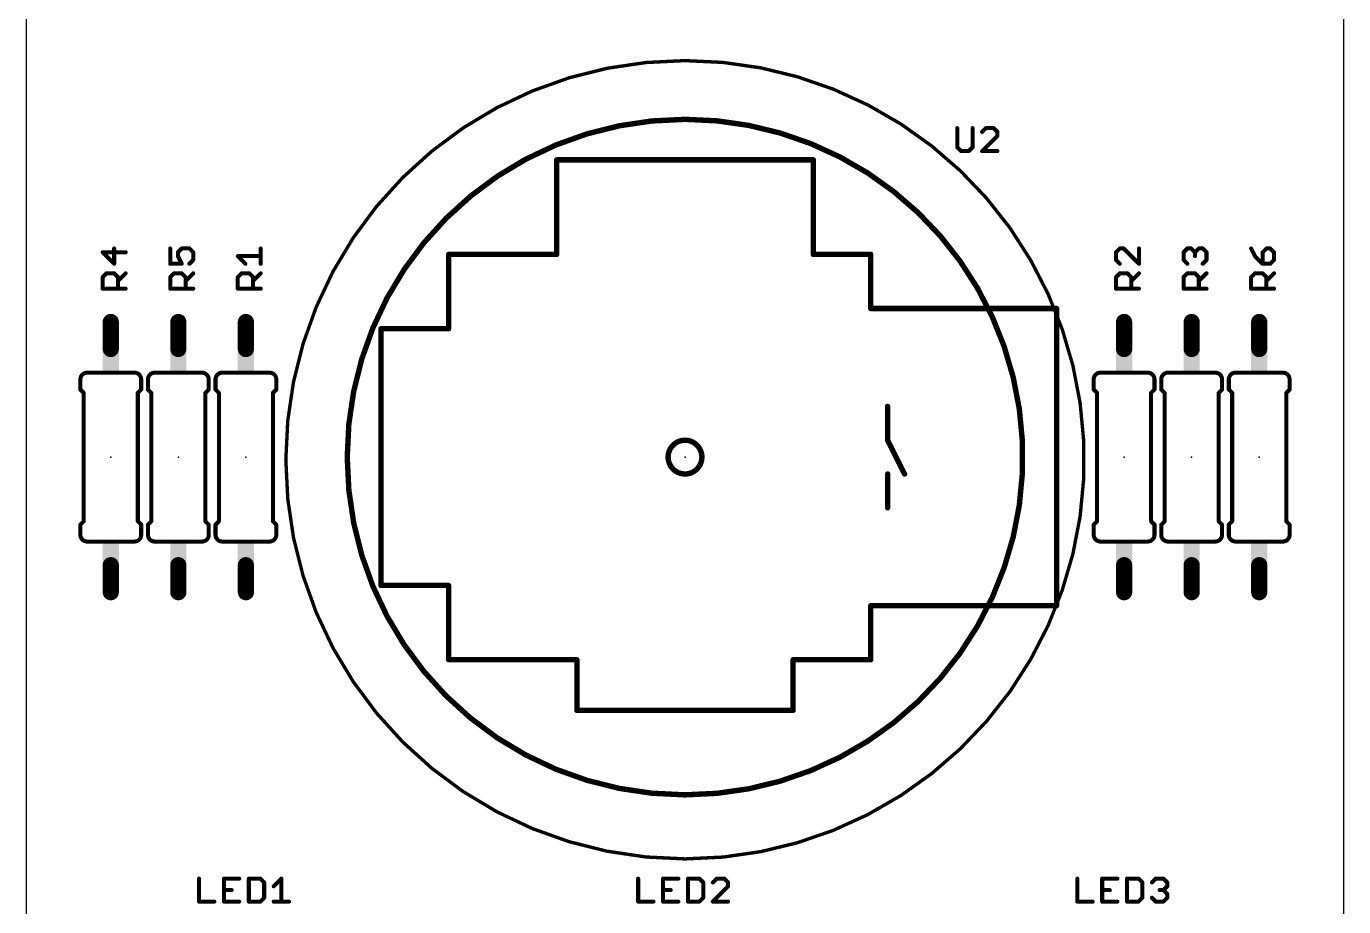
# Model space of a CAD drawing. Extents: x -50 to 50, y -5 to 146.
# Drawn here: x -24.77 to 24.77, y 30.09 to 63.19 of the extents above; entities that cross this region are included whole.
import ezdxf

# ---------------------------------------------------------------- set-up
doc = ezdxf.new("R2010")
doc.units = 0
for name, color, linetype in [('20', 7, 'CONTINUOUS'), ('21', 253, 'CONTINUOUS'), ('23', 7, 'CONTINUOUS'), ('25', 253, 'CONTINUOUS'), ('51', 253, 'CONTINUOUS')]:
    doc.layers.add(name, color=color, linetype=linetype)

# ---------------------------------------------------------------- blocks, each defined once
blk = doc.blocks.new('RECT')
blk.add_solid([(-0.5, -0.5), (0.5, -0.5), (-0.5, 0.5), (0.5, 0.5)])

msp = doc.modelspace()

# ---------------------------------------------------------------- linework, layer by layer
at = {"layer": '20'}
for p, q in [((-24.765, 4.445), (-24.765, 91.44)), ((24.765, 91.44), (24.765, 4.445))]:
    msp.add_line(p, q, dxfattribs=at)
at = {"layer": '21'}
for points, const_width in [([(-4.826, 54.61), (-4.826, 58.166)], 0.2032), ([(4.826, 58.166), (-4.826, 58.166)], 0.2032), ([(4.826, 54.61), (4.826, 58.166)], 0.2032), ([(-8.89, 51.816), (-8.89, 54.61)], 0.2032), ([(-4.826, 54.61), (-8.89, 54.61)], 0.2032), ([(4.826, 54.61), (6.985, 54.61)], 0.2032), ([(6.985, 52.578), (6.985, 54.61)], 0.2032), ([(13.97, 52.578), (6.985, 52.578)], 0.2032), ([(13.97, 41.402), (13.97, 52.578)], 0.2032), ([(-11.43, 42.164), (-11.43, 51.816)], 0.2032), ([(-11.43, 51.816), (-8.89, 51.816)], 0.2032), ([(-22.479, 50.165), (-20.701, 50.165)], 0.1524), ([(-19.939, 50.165), (-18.161, 50.165)], 0.1524), ([(-17.399, 50.165), (-15.621, 50.165)], 0.1524), ([(15.621, 50.165), (17.399, 50.165)], 0.1524), ([(18.161, 50.165), (19.939, 50.165)], 0.1524), ([(20.701, 50.165), (22.479, 50.165)], 0.1524), ([(-22.733, 49.911), (-22.733, 49.53)], 0.1524), ([(-22.606, 49.403), (-22.733, 49.53)], 0.1524), ([(-20.574, 49.403), (-20.447, 49.53)], 0.1524), ([(-20.447, 49.911), (-20.447, 49.53)], 0.1524), ([(-20.193, 49.911), (-20.193, 49.53)], 0.1524), ([(-20.066, 49.403), (-20.193, 49.53)], 0.1524), ([(-18.034, 49.403), (-17.907, 49.53)], 0.1524), ([(-17.907, 49.911), (-17.907, 49.53)], 0.1524), ([(-17.653, 49.911), (-17.653, 49.53)], 0.1524), ([(-17.526, 49.403), (-17.653, 49.53)], 0.1524), ([(-15.494, 49.403), (-15.367, 49.53)], 0.1524), ([(-15.367, 49.911), (-15.367, 49.53)], 0.1524), ([(15.367, 49.911), (15.367, 49.53)], 0.1524), ([(15.494, 49.403), (15.367, 49.53)], 0.1524), ([(17.526, 49.403), (17.653, 49.53)], 0.1524), ([(17.653, 49.911), (17.653, 49.53)], 0.1524), ([(17.907, 49.911), (17.907, 49.53)], 0.1524), ([(18.034, 49.403), (17.907, 49.53)], 0.1524), ([(20.066, 49.403), (20.193, 49.53)], 0.1524), ([(20.193, 49.911), (20.193, 49.53)], 0.1524), ([(20.447, 49.911), (20.447, 49.53)], 0.1524), ([(20.574, 49.403), (20.447, 49.53)], 0.1524), ([(22.606, 49.403), (22.733, 49.53)], 0.1524), ([(22.733, 49.911), (22.733, 49.53)], 0.1524), ([(-22.606, 44.577), (-22.606, 49.403)], 0.1524), ([(-20.574, 44.577), (-20.574, 49.403)], 0.1524), ([(-20.066, 44.577), (-20.066, 49.403)], 0.1524), ([(-18.034, 44.577), (-18.034, 49.403)], 0.1524), ([(-17.526, 44.577), (-17.526, 49.403)], 0.1524), ([(-15.494, 44.577), (-15.494, 49.403)], 0.1524), ([(15.494, 44.577), (15.494, 49.403)], 0.1524), ([(17.526, 44.577), (17.526, 49.403)], 0.1524), ([(18.034, 44.577), (18.034, 49.403)], 0.1524), ([(20.066, 44.577), (20.066, 49.403)], 0.1524), ([(20.574, 44.577), (20.574, 49.403)], 0.1524), ([(22.606, 44.577), (22.606, 49.403)], 0.1524), ([(-22.606, 44.577), (-22.733, 44.45)], 0.1524), ([(-20.574, 44.577), (-20.447, 44.45)], 0.1524), ([(-20.066, 44.577), (-20.193, 44.45)], 0.1524), ([(-18.034, 44.577), (-17.907, 44.45)], 0.1524), ([(-17.526, 44.577), (-17.653, 44.45)], 0.1524), ([(-15.494, 44.577), (-15.367, 44.45)], 0.1524), ([(15.494, 44.577), (15.367, 44.45)], 0.1524), ([(17.526, 44.577), (17.653, 44.45)], 0.1524), ([(18.034, 44.577), (17.907, 44.45)], 0.1524), ([(20.066, 44.577), (20.193, 44.45)], 0.1524), ([(20.574, 44.577), (20.447, 44.45)], 0.1524), ([(22.606, 44.577), (22.733, 44.45)], 0.1524), ([(-22.733, 44.069), (-22.733, 44.45)], 0.1524), ([(-20.447, 44.069), (-20.447, 44.45)], 0.1524), ([(-20.193, 44.069), (-20.193, 44.45)], 0.1524), ([(-17.907, 44.069), (-17.907, 44.45)], 0.1524), ([(-17.653, 44.069), (-17.653, 44.45)], 0.1524), ([(-15.367, 44.069), (-15.367, 44.45)], 0.1524), ([(15.367, 44.069), (15.367, 44.45)], 0.1524), ([(17.653, 44.069), (17.653, 44.45)], 0.1524), ([(17.907, 44.069), (17.907, 44.45)], 0.1524), ([(20.193, 44.069), (20.193, 44.45)], 0.1524), ([(20.447, 44.069), (20.447, 44.45)], 0.1524), ([(22.733, 44.069), (22.733, 44.45)], 0.1524), ([(-22.479, 43.815), (-20.701, 43.815)], 0.1524), ([(-19.939, 43.815), (-18.161, 43.815)], 0.1524), ([(-17.399, 43.815), (-15.621, 43.815)], 0.1524), ([(15.621, 43.815), (17.399, 43.815)], 0.1524), ([(18.161, 43.815), (19.939, 43.815)], 0.1524), ([(20.701, 43.815), (22.479, 43.815)], 0.1524), ([(-11.43, 42.164), (-8.89, 42.164)], 0.2032), ([(-8.89, 42.164), (-8.89, 39.37)], 0.2032), ([(6.985, 39.37), (6.985, 41.402)], 0.2032), ([(13.97, 41.402), (6.985, 41.402)], 0.2032), ([(-4.064, 39.37), (-8.89, 39.37)], 0.2032), ([(-4.064, 39.37), (-4.064, 37.465)], 0.2032), ([(4.064, 39.37), (6.985, 39.37)], 0.2032), ([(4.064, 39.37), (4.064, 37.465)], 0.2032), ([(4.064, 37.465), (-4.064, 37.465)], 0.2032)]:
    msp.add_lwpolyline(points, dxfattribs=dict(at, const_width=const_width))
for points, const_width in [([(-4.7752, 58.166, 1), (-4.8768, 58.166)], 0.1016), ([(-4.826, 58.2168, 1), (-4.826, 58.1152)], 0.1016), ([(4.8768, 58.166, 1), (4.7752, 58.166)], 0.1016), ([(4.826, 58.1152, 1), (4.826, 58.2168)], 0.1016), ([(-8.8392, 54.61, 1), (-8.9408, 54.61)], 0.1016), ([(-8.89, 54.6608, 1), (-8.89, 54.5592)], 0.1016), ([(-4.8768, 54.61, 1), (-4.7752, 54.61)], 0.1016), ([(-4.826, 54.5592, 1), (-4.826, 54.6608)], 0.1016), ([(4.826, 54.6608, 1), (4.826, 54.5592)], 0.1016), ([(4.7752, 54.61, 1), (4.8768, 54.61)], 0.1016), ([(7.0358, 54.61, 1), (6.9342, 54.61)], 0.1016), ([(6.985, 54.5592, 1), (6.985, 54.6608)], 0.1016), ([(6.985, 52.6288, 1), (6.985, 52.5272)], 0.1016), ([(6.9342, 52.578, 1), (7.0358, 52.578)], 0.1016), ([(14.0208, 52.578, 1), (13.9192, 52.578)], 0.1016), ([(13.97, 52.5272, 1), (13.97, 52.6288)], 0.1016), ([(-11.3792, 51.816, 1), (-11.4808, 51.816)], 0.1016), ([(-11.43, 51.8668, 1), (-11.43, 51.7652)], 0.1016), ([(-8.9408, 51.816, 1), (-8.8392, 51.816)], 0.1016), ([(-8.89, 51.7652, 1), (-8.89, 51.8668)], 0.1016), ([(-22.479, 50.165, 0.4142), (-22.733, 49.911)], 0.1524), ([(-22.479, 50.2031, 1), (-22.479, 50.1269)], 0.0762), ([(-22.479, 50.1269, 1), (-22.479, 50.2031)], 0.0762), ([(-20.447, 49.911, 0.4142), (-20.701, 50.165)], 0.1524), ([(-20.701, 50.2031, 1), (-20.701, 50.1269)], 0.0762), ([(-20.701, 50.1269, 1), (-20.701, 50.2031)], 0.0762), ([(-19.939, 50.165, 0.4142), (-20.193, 49.911)], 0.1524), ([(-19.939, 50.2031, 1), (-19.939, 50.1269)], 0.0762), ([(-19.939, 50.1269, 1), (-19.939, 50.2031)], 0.0762), ([(-17.907, 49.911, 0.4142), (-18.161, 50.165)], 0.1524), ([(-18.161, 50.2031, 1), (-18.161, 50.1269)], 0.0762), ([(-18.161, 50.1269, 1), (-18.161, 50.2031)], 0.0762), ([(-17.399, 50.165, 0.4142), (-17.653, 49.911)], 0.1524), ([(-17.399, 50.2031, 1), (-17.399, 50.1269)], 0.0762), ([(-17.399, 50.1269, 1), (-17.399, 50.2031)], 0.0762), ([(-15.367, 49.911, 0.4142), (-15.621, 50.165)], 0.1524), ([(-15.621, 50.2031, 1), (-15.621, 50.1269)], 0.0762), ([(-15.621, 50.1269, 1), (-15.621, 50.2031)], 0.0762), ([(15.621, 50.165, 0.4142), (15.367, 49.911)], 0.1524), ([(15.621, 50.2031, 1), (15.621, 50.1269)], 0.0762), ([(15.621, 50.1269, 1), (15.621, 50.2031)], 0.0762), ([(17.653, 49.911, 0.4142), (17.399, 50.165)], 0.1524), ([(17.399, 50.2031, 1), (17.399, 50.1269)], 0.0762), ([(17.399, 50.1269, 1), (17.399, 50.2031)], 0.0762), ([(18.161, 50.165, 0.4142), (17.907, 49.911)], 0.1524), ([(18.161, 50.2031, 1), (18.161, 50.1269)], 0.0762), ([(18.161, 50.1269, 1), (18.161, 50.2031)], 0.0762), ([(20.193, 49.911, 0.4142), (19.939, 50.165)], 0.1524), ([(19.939, 50.2031, 1), (19.939, 50.1269)], 0.0762), ([(19.939, 50.1269, 1), (19.939, 50.2031)], 0.0762), ([(20.701, 50.165, 0.4142), (20.447, 49.911)], 0.1524), ([(20.701, 50.2031, 1), (20.701, 50.1269)], 0.0762), ([(20.701, 50.1269, 1), (20.701, 50.2031)], 0.0762), ([(22.733, 49.911, 0.4142), (22.479, 50.165)], 0.1524), ([(22.479, 50.2031, 1), (22.479, 50.1269)], 0.0762), ([(22.479, 50.1269, 1), (22.479, 50.2031)], 0.0762), ([(-22.6949, 49.911, 1), (-22.7711, 49.911)], 0.0762), ([(-22.7711, 49.911, 1), (-22.6949, 49.911)], 0.0762), ([(-22.7711, 49.53, 1), (-22.6949, 49.53)], 0.0762), ([(-22.7061, 49.5569, 1), (-22.7599, 49.5031)], 0.0762), ([(-20.4089, 49.911, 1), (-20.4851, 49.911)], 0.0762), ([(-20.4851, 49.911, 1), (-20.4089, 49.911)], 0.0762), ([(-20.4851, 49.53, 1), (-20.4089, 49.53)], 0.0762), ([(-20.4201, 49.5031, 1), (-20.4739, 49.5569)], 0.0762), ([(-20.1549, 49.911, 1), (-20.2311, 49.911)], 0.0762), ([(-20.2311, 49.911, 1), (-20.1549, 49.911)], 0.0762), ([(-20.2311, 49.53, 1), (-20.1549, 49.53)], 0.0762), ([(-20.1661, 49.5569, 1), (-20.2199, 49.5031)], 0.0762), ([(-17.8689, 49.911, 1), (-17.9451, 49.911)], 0.0762), ([(-17.9451, 49.911, 1), (-17.8689, 49.911)], 0.0762), ([(-17.9451, 49.53, 1), (-17.8689, 49.53)], 0.0762), ([(-17.8801, 49.5031, 1), (-17.9339, 49.5569)], 0.0762), ([(-17.6149, 49.911, 1), (-17.6911, 49.911)], 0.0762), ([(-17.6911, 49.911, 1), (-17.6149, 49.911)], 0.0762), ([(-17.6911, 49.53, 1), (-17.6149, 49.53)], 0.0762), ([(-17.6261, 49.5569, 1), (-17.6799, 49.5031)], 0.0762), ([(-15.3289, 49.911, 1), (-15.4051, 49.911)], 0.0762), ([(-15.4051, 49.911, 1), (-15.3289, 49.911)], 0.0762), ([(-15.4051, 49.53, 1), (-15.3289, 49.53)], 0.0762), ([(-15.3401, 49.5031, 1), (-15.3939, 49.5569)], 0.0762), ([(15.4051, 49.911, 1), (15.3289, 49.911)], 0.0762), ([(15.3289, 49.911, 1), (15.4051, 49.911)], 0.0762), ([(15.3289, 49.53, 1), (15.4051, 49.53)], 0.0762), ([(15.3939, 49.5569, 1), (15.3401, 49.5031)], 0.0762), ([(17.6911, 49.911, 1), (17.6149, 49.911)], 0.0762), ([(17.6149, 49.911, 1), (17.6911, 49.911)], 0.0762), ([(17.6149, 49.53, 1), (17.6911, 49.53)], 0.0762), ([(17.6799, 49.5031, 1), (17.6261, 49.5569)], 0.0762), ([(17.9451, 49.911, 1), (17.8689, 49.911)], 0.0762), ([(17.8689, 49.911, 1), (17.9451, 49.911)], 0.0762), ([(17.8689, 49.53, 1), (17.9451, 49.53)], 0.0762), ([(17.9339, 49.5569, 1), (17.8801, 49.5031)], 0.0762), ([(20.2311, 49.911, 1), (20.1549, 49.911)], 0.0762), ([(20.1549, 49.911, 1), (20.2311, 49.911)], 0.0762), ([(20.1549, 49.53, 1), (20.2311, 49.53)], 0.0762), ([(20.2199, 49.5031, 1), (20.1661, 49.5569)], 0.0762), ([(20.4851, 49.911, 1), (20.4089, 49.911)], 0.0762), ([(20.4089, 49.911, 1), (20.4851, 49.911)], 0.0762), ([(20.4089, 49.53, 1), (20.4851, 49.53)], 0.0762), ([(20.4739, 49.5569, 1), (20.4201, 49.5031)], 0.0762), ([(22.7711, 49.911, 1), (22.6949, 49.911)], 0.0762), ([(22.6949, 49.911, 1), (22.7711, 49.911)], 0.0762), ([(22.6949, 49.53, 1), (22.7711, 49.53)], 0.0762), ([(22.7599, 49.5031, 1), (22.7061, 49.5569)], 0.0762), ([(-22.5679, 49.403, 1), (-22.6441, 49.403)], 0.0762), ([(-22.6329, 49.3761, 1), (-22.5791, 49.4299)], 0.0762), ([(-20.5359, 49.403, 1), (-20.6121, 49.403)], 0.0762), ([(-20.6009, 49.4299, 1), (-20.5471, 49.3761)], 0.0762), ([(-20.0279, 49.403, 1), (-20.1041, 49.403)], 0.0762), ([(-20.0929, 49.3761, 1), (-20.0391, 49.4299)], 0.0762), ([(-17.9959, 49.403, 1), (-18.0721, 49.403)], 0.0762), ([(-18.0609, 49.4299, 1), (-18.0071, 49.3761)], 0.0762), ([(-17.4879, 49.403, 1), (-17.5641, 49.403)], 0.0762), ([(-17.5529, 49.3761, 1), (-17.4991, 49.4299)], 0.0762), ([(-15.4559, 49.403, 1), (-15.5321, 49.403)], 0.0762), ([(-15.5209, 49.4299, 1), (-15.4671, 49.3761)], 0.0762), ([(15.5321, 49.403, 1), (15.4559, 49.403)], 0.0762), ([(15.4671, 49.3761, 1), (15.5209, 49.4299)], 0.0762), ([(17.5641, 49.403, 1), (17.4879, 49.403)], 0.0762), ([(17.4991, 49.4299, 1), (17.5529, 49.3761)], 0.0762), ([(18.0721, 49.403, 1), (17.9959, 49.403)], 0.0762), ([(18.0071, 49.3761, 1), (18.0609, 49.4299)], 0.0762), ([(20.1041, 49.403, 1), (20.0279, 49.403)], 0.0762), ([(20.0391, 49.4299, 1), (20.0929, 49.3761)], 0.0762), ([(20.6121, 49.403, 1), (20.5359, 49.403)], 0.0762), ([(20.5471, 49.3761, 1), (20.6009, 49.4299)], 0.0762), ([(22.6441, 49.403, 1), (22.5679, 49.403)], 0.0762), ([(22.5791, 49.4299, 1), (22.6329, 49.3761)], 0.0762), ([(0, 46.355, 1), (0, 47.625, 1), (0, 46.355)], 0.2032), ([(-22.6441, 44.577, 1), (-22.5679, 44.577)], 0.0762), ([(-22.5791, 44.5501, 1), (-22.6329, 44.6039)], 0.0762), ([(-20.6121, 44.577, 1), (-20.5359, 44.577)], 0.0762), ([(-20.5471, 44.6039, 1), (-20.6009, 44.5501)], 0.0762), ([(-20.1041, 44.577, 1), (-20.0279, 44.577)], 0.0762), ([(-20.0391, 44.5501, 1), (-20.0929, 44.6039)], 0.0762), ([(-18.0721, 44.577, 1), (-17.9959, 44.577)], 0.0762), ([(-18.0071, 44.6039, 1), (-18.0609, 44.5501)], 0.0762), ([(-17.5641, 44.577, 1), (-17.4879, 44.577)], 0.0762), ([(-17.4991, 44.5501, 1), (-17.5529, 44.6039)], 0.0762), ([(-15.5321, 44.577, 1), (-15.4559, 44.577)], 0.0762), ([(-15.4671, 44.6039, 1), (-15.5209, 44.5501)], 0.0762), ([(15.4559, 44.577, 1), (15.5321, 44.577)], 0.0762), ([(15.5209, 44.5501, 1), (15.4671, 44.6039)], 0.0762), ([(17.4879, 44.577, 1), (17.5641, 44.577)], 0.0762), ([(17.5529, 44.6039, 1), (17.4991, 44.5501)], 0.0762), ([(17.9959, 44.577, 1), (18.0721, 44.577)], 0.0762), ([(18.0609, 44.5501, 1), (18.0071, 44.6039)], 0.0762), ([(20.0279, 44.577, 1), (20.1041, 44.577)], 0.0762), ([(20.0929, 44.6039, 1), (20.0391, 44.5501)], 0.0762), ([(20.5359, 44.577, 1), (20.6121, 44.577)], 0.0762), ([(20.6009, 44.5501, 1), (20.5471, 44.6039)], 0.0762), ([(22.5679, 44.577, 1), (22.6441, 44.577)], 0.0762), ([(22.6329, 44.6039, 1), (22.5791, 44.5501)], 0.0762), ([(-22.6949, 44.45, 1), (-22.7711, 44.45)], 0.0762), ([(-22.733, 44.069, 0.4142), (-22.479, 43.815)], 0.1524), ([(-22.6949, 44.069, 1), (-22.7711, 44.069)], 0.0762), ([(-22.7711, 44.069, 1), (-22.6949, 44.069)], 0.0762), ([(-22.7599, 44.4769, 1), (-22.7061, 44.4231)], 0.0762), ([(-20.701, 43.815, 0.4142), (-20.447, 44.069)], 0.1524), ([(-20.4089, 44.45, 1), (-20.4851, 44.45)], 0.0762), ([(-20.4089, 44.069, 1), (-20.4851, 44.069)], 0.0762), ([(-20.4851, 44.069, 1), (-20.4089, 44.069)], 0.0762), ([(-20.4739, 44.4231, 1), (-20.4201, 44.4769)], 0.0762), ([(-20.1549, 44.45, 1), (-20.2311, 44.45)], 0.0762), ([(-20.193, 44.069, 0.4142), (-19.939, 43.815)], 0.1524), ([(-20.1549, 44.069, 1), (-20.2311, 44.069)], 0.0762), ([(-20.2311, 44.069, 1), (-20.1549, 44.069)], 0.0762), ([(-20.2199, 44.4769, 1), (-20.1661, 44.4231)], 0.0762), ([(-18.161, 43.815, 0.4142), (-17.907, 44.069)], 0.1524), ([(-17.8689, 44.45, 1), (-17.9451, 44.45)], 0.0762), ([(-17.8689, 44.069, 1), (-17.9451, 44.069)], 0.0762), ([(-17.9451, 44.069, 1), (-17.8689, 44.069)], 0.0762), ([(-17.9339, 44.4231, 1), (-17.8801, 44.4769)], 0.0762), ([(-17.6149, 44.45, 1), (-17.6911, 44.45)], 0.0762), ([(-17.653, 44.069, 0.4142), (-17.399, 43.815)], 0.1524), ([(-17.6149, 44.069, 1), (-17.6911, 44.069)], 0.0762), ([(-17.6911, 44.069, 1), (-17.6149, 44.069)], 0.0762), ([(-17.6799, 44.4769, 1), (-17.6261, 44.4231)], 0.0762), ([(-15.621, 43.815, 0.4142), (-15.367, 44.069)], 0.1524), ([(-15.3289, 44.45, 1), (-15.4051, 44.45)], 0.0762), ([(-15.3289, 44.069, 1), (-15.4051, 44.069)], 0.0762), ([(-15.4051, 44.069, 1), (-15.3289, 44.069)], 0.0762), ([(-15.3939, 44.4231, 1), (-15.3401, 44.4769)], 0.0762), ([(15.4051, 44.45, 1), (15.3289, 44.45)], 0.0762), ([(15.367, 44.069, 0.4142), (15.621, 43.815)], 0.1524), ([(15.4051, 44.069, 1), (15.3289, 44.069)], 0.0762), ([(15.3289, 44.069, 1), (15.4051, 44.069)], 0.0762), ([(15.3401, 44.4769, 1), (15.3939, 44.4231)], 0.0762), ([(17.399, 43.815, 0.4142), (17.653, 44.069)], 0.1524), ([(17.6911, 44.45, 1), (17.6149, 44.45)], 0.0762), ([(17.6911, 44.069, 1), (17.6149, 44.069)], 0.0762), ([(17.6149, 44.069, 1), (17.6911, 44.069)], 0.0762), ([(17.6261, 44.4231, 1), (17.6799, 44.4769)], 0.0762), ([(17.9451, 44.45, 1), (17.8689, 44.45)], 0.0762), ([(17.907, 44.069, 0.4142), (18.161, 43.815)], 0.1524), ([(17.9451, 44.069, 1), (17.8689, 44.069)], 0.0762), ([(17.8689, 44.069, 1), (17.9451, 44.069)], 0.0762), ([(17.8801, 44.4769, 1), (17.9339, 44.4231)], 0.0762), ([(19.939, 43.815, 0.4142), (20.193, 44.069)], 0.1524), ([(20.2311, 44.45, 1), (20.1549, 44.45)], 0.0762), ([(20.2311, 44.069, 1), (20.1549, 44.069)], 0.0762), ([(20.1549, 44.069, 1), (20.2311, 44.069)], 0.0762), ([(20.1661, 44.4231, 1), (20.2199, 44.4769)], 0.0762), ([(20.4851, 44.45, 1), (20.4089, 44.45)], 0.0762), ([(20.447, 44.069, 0.4142), (20.701, 43.815)], 0.1524), ([(20.4851, 44.069, 1), (20.4089, 44.069)], 0.0762), ([(20.4089, 44.069, 1), (20.4851, 44.069)], 0.0762), ([(20.4201, 44.4769, 1), (20.4739, 44.4231)], 0.0762), ([(22.479, 43.815, 0.4142), (22.733, 44.069)], 0.1524), ([(22.7711, 44.45, 1), (22.6949, 44.45)], 0.0762), ([(22.7711, 44.069, 1), (22.6949, 44.069)], 0.0762), ([(22.6949, 44.069, 1), (22.7711, 44.069)], 0.0762), ([(22.7061, 44.4231, 1), (22.7599, 44.4769)], 0.0762), ([(-22.479, 43.8531, 1), (-22.479, 43.7769)], 0.0762), ([(-22.479, 43.7769, 1), (-22.479, 43.8531)], 0.0762), ([(-20.701, 43.8531, 1), (-20.701, 43.7769)], 0.0762), ([(-20.701, 43.7769, 1), (-20.701, 43.8531)], 0.0762), ([(-19.939, 43.8531, 1), (-19.939, 43.7769)], 0.0762), ([(-19.939, 43.7769, 1), (-19.939, 43.8531)], 0.0762), ([(-18.161, 43.8531, 1), (-18.161, 43.7769)], 0.0762), ([(-18.161, 43.7769, 1), (-18.161, 43.8531)], 0.0762), ([(-17.399, 43.8531, 1), (-17.399, 43.7769)], 0.0762), ([(-17.399, 43.7769, 1), (-17.399, 43.8531)], 0.0762), ([(-15.621, 43.8531, 1), (-15.621, 43.7769)], 0.0762), ([(-15.621, 43.7769, 1), (-15.621, 43.8531)], 0.0762), ([(15.621, 43.8531, 1), (15.621, 43.7769)], 0.0762), ([(15.621, 43.7769, 1), (15.621, 43.8531)], 0.0762), ([(17.399, 43.8531, 1), (17.399, 43.7769)], 0.0762), ([(17.399, 43.7769, 1), (17.399, 43.8531)], 0.0762), ([(18.161, 43.8531, 1), (18.161, 43.7769)], 0.0762), ([(18.161, 43.7769, 1), (18.161, 43.8531)], 0.0762), ([(19.939, 43.8531, 1), (19.939, 43.7769)], 0.0762), ([(19.939, 43.7769, 1), (19.939, 43.8531)], 0.0762), ([(20.701, 43.8531, 1), (20.701, 43.7769)], 0.0762), ([(20.701, 43.7769, 1), (20.701, 43.8531)], 0.0762), ([(22.479, 43.8531, 1), (22.479, 43.7769)], 0.0762), ([(22.479, 43.7769, 1), (22.479, 43.8531)], 0.0762), ([(-11.43, 42.2148, 1), (-11.43, 42.1132)], 0.1016), ([(-11.4808, 42.164, 1), (-11.3792, 42.164)], 0.1016), ([(-8.8392, 42.164, 1), (-8.9408, 42.164)], 0.1016), ([(-8.89, 42.1132, 1), (-8.89, 42.2148)], 0.1016), ([(7.0358, 41.402, 1), (6.9342, 41.402)], 0.1016), ([(6.985, 41.4528, 1), (6.985, 41.3512)], 0.1016), ([(13.9192, 41.402, 1), (14.0208, 41.402)], 0.1016), ([(13.97, 41.3512, 1), (13.97, 41.4528)], 0.1016), ([(-8.89, 39.4208, 1), (-8.89, 39.3192)], 0.1016), ([(-8.9408, 39.37, 1), (-8.8392, 39.37)], 0.1016), ([(-4.0132, 39.37, 1), (-4.1148, 39.37)], 0.1016), ([(-4.064, 39.3192, 1), (-4.064, 39.4208)], 0.1016), ([(4.064, 39.4208, 1), (4.064, 39.3192)], 0.1016), ([(4.1148, 39.37, 1), (4.0132, 39.37)], 0.1016), ([(6.9342, 39.37, 1), (7.0358, 39.37)], 0.1016), ([(6.985, 39.3192, 1), (6.985, 39.4208)], 0.1016), ([(-4.064, 37.5158, 1), (-4.064, 37.4142)], 0.1016), ([(-4.1148, 37.465, 1), (-4.0132, 37.465)], 0.1016), ([(4.0132, 37.465, 1), (4.1148, 37.465)], 0.1016), ([(4.064, 37.4142, 1), (4.064, 37.5158)], 0.1016)]:
    msp.add_lwpolyline(points, format="xyb", dxfattribs=dict(at, const_width=const_width))
at = {"layer": '23'}
for p in [(-21.59, 46.99), (-19.05, 46.99), (-16.51, 46.99), (0, 46.99), (16.51, 46.99), (19.05, 46.99), (21.59, 46.99)]:
    msp.add_point(p, dxfattribs=at)
at = {"layer": '25', "const_width": 0.1524}
for points in [[(10.2362, 59.3605), (10.2362, 58.6402)], [(10.8124, 58.6402), (10.8124, 59.3605)], [(11.3157, 59.3605), (11.1717, 59.2164)], [(11.6038, 59.3605), (11.3157, 59.3605)], [(11.7479, 59.2164), (11.6038, 59.3605)], [(11.1717, 58.4962), (11.7479, 59.0724)], [(11.7479, 59.0724), (11.7479, 59.2164)], [(10.2362, 58.6402), (10.3802, 58.4962)], [(10.3802, 58.4962), (10.6683, 58.4962)], [(10.6683, 58.4962), (10.8124, 58.6402)], [(11.7479, 58.4962), (11.1717, 58.4962)], [(-21.0312, 54.6908), (-21.8955, 54.6908)], [(-21.8955, 54.6908), (-21.4633, 54.2587)], [(-21.4633, 54.2587), (-21.4633, 54.8349)], [(-19.3555, 54.8349), (-19.3555, 54.2587)], [(-19.0674, 54.6908), (-18.9233, 54.8349)], [(-19.0674, 54.5468), (-19.0674, 54.6908)], [(-18.9233, 54.2587), (-19.0674, 54.5468)], [(-18.9233, 54.8349), (-18.6352, 54.8349)], [(-18.6352, 54.8349), (-18.4912, 54.6908)], [(-18.4912, 54.6908), (-18.4912, 54.4027)], [(-16.5274, 54.2587), (-16.8155, 54.5468)], [(-16.8155, 54.5468), (-15.9512, 54.5468)], [(-15.9512, 54.2587), (-15.9512, 54.8349)], [(16.3486, 54.8349), (16.2045, 54.6908)], [(16.2045, 54.6908), (16.2045, 54.4027)], [(16.4926, 54.8349), (16.3486, 54.8349)], [(17.0688, 54.2587), (16.4926, 54.8349)], [(17.0688, 54.8349), (17.0688, 54.2587)], [(18.7445, 54.6908), (18.8886, 54.8349)], [(18.7445, 54.4027), (18.7445, 54.6908)], [(18.8886, 54.8349), (19.0326, 54.8349)], [(19.0326, 54.8349), (19.1767, 54.6908)], [(19.1767, 54.6908), (19.3207, 54.8349)], [(19.1767, 54.6908), (19.1767, 54.5468)], [(19.3207, 54.8349), (19.4648, 54.8349)], [(19.4648, 54.8349), (19.6088, 54.6908)], [(19.6088, 54.6908), (19.6088, 54.4027)], [(21.2845, 54.8349), (21.4286, 54.5468)], [(21.4286, 54.5468), (21.7167, 54.2587)], [(21.8607, 54.8349), (21.7167, 54.6908)], [(21.7167, 54.6908), (21.7167, 54.2587)], [(22.0048, 54.8349), (21.8607, 54.8349)], [(22.1488, 54.6908), (22.0048, 54.8349)], [(22.1488, 54.4027), (22.1488, 54.6908)], [(-19.3555, 54.2587), (-18.9233, 54.2587)], [(-18.4912, 54.4027), (-18.6352, 54.2587)], [(16.2045, 54.4027), (16.3486, 54.2587)], [(18.8886, 54.2587), (18.7445, 54.4027)], [(19.6088, 54.4027), (19.4648, 54.2587)], [(21.7167, 54.2587), (22.0048, 54.2587)], [(22.0048, 54.2587), (22.1488, 54.4027)], [(-21.8955, 53.7553), (-21.7514, 53.8994)], [(-21.8955, 53.3232), (-21.8955, 53.7553)], [(-21.7514, 53.8994), (-21.4633, 53.8994)], [(-21.4633, 53.8994), (-21.3193, 53.7553)], [(-21.3193, 53.6113), (-21.0312, 53.8994)], [(-21.3193, 53.7553), (-21.3193, 53.3232)], [(-19.3555, 53.7553), (-19.2114, 53.8994)], [(-19.3555, 53.3232), (-19.3555, 53.7553)], [(-19.2114, 53.8994), (-18.9233, 53.8994)], [(-18.9233, 53.8994), (-18.7793, 53.7553)], [(-18.7793, 53.6113), (-18.4912, 53.8994)], [(-18.7793, 53.7553), (-18.7793, 53.3232)], [(-16.8155, 53.7553), (-16.6714, 53.8994)], [(-16.8155, 53.3232), (-16.8155, 53.7553)], [(-16.6714, 53.8994), (-16.3833, 53.8994)], [(-16.3833, 53.8994), (-16.2393, 53.7553)], [(-16.2393, 53.6113), (-15.9512, 53.8994)], [(-16.2393, 53.7553), (-16.2393, 53.3232)], [(16.2045, 53.7553), (16.3486, 53.8994)], [(16.2045, 53.3232), (16.2045, 53.7553)], [(16.3486, 53.8994), (16.6367, 53.8994)], [(16.6367, 53.8994), (16.7807, 53.7553)], [(16.7807, 53.6113), (17.0688, 53.8994)], [(16.7807, 53.7553), (16.7807, 53.3232)], [(18.7445, 53.7553), (18.8886, 53.8994)], [(18.7445, 53.3232), (18.7445, 53.7553)], [(18.8886, 53.8994), (19.1767, 53.8994)], [(19.1767, 53.8994), (19.3207, 53.7553)], [(19.3207, 53.6113), (19.6088, 53.8994)], [(19.3207, 53.7553), (19.3207, 53.3232)], [(21.2845, 53.7553), (21.4286, 53.8994)], [(21.2845, 53.3232), (21.2845, 53.7553)], [(21.4286, 53.8994), (21.7167, 53.8994)], [(21.7167, 53.8994), (21.8607, 53.7553)], [(21.8607, 53.6113), (22.1488, 53.8994)], [(21.8607, 53.7553), (21.8607, 53.3232)], [(-21.0312, 53.3232), (-21.8955, 53.3232)], [(-18.4912, 53.3232), (-19.3555, 53.3232)], [(-15.9512, 53.3232), (-16.8155, 53.3232)], [(17.0688, 53.3232), (16.2045, 53.3232)], [(19.6088, 53.3232), (18.7445, 53.3232)], [(22.1488, 53.3232), (21.2845, 53.3232)], [(-18.2708, 31.1411), (-18.2708, 30.2768)], [(-16.7591, 31.1411), (-17.3353, 31.1411)], [(-17.3353, 31.1411), (-17.3353, 30.2768)], [(-16.3998, 31.1411), (-16.3998, 30.2768)], [(-15.9677, 31.1411), (-16.3998, 31.1411)], [(-15.8236, 30.997), (-15.9677, 31.1411)], [(-15.4643, 30.853), (-15.1762, 31.1411)], [(-15.1762, 31.1411), (-15.1762, 30.2768)], [(-1.7608, 31.1411), (-1.7608, 30.2768)], [(-0.2491, 31.1411), (-0.8253, 31.1411)], [(-0.8253, 31.1411), (-0.8253, 30.2768)], [(0.1102, 31.1411), (0.1102, 30.2768)], [(0.5423, 31.1411), (0.1102, 31.1411)], [(0.6864, 30.997), (0.5423, 31.1411)], [(1.1897, 31.1411), (1.0457, 30.997)], [(1.4778, 31.1411), (1.1897, 31.1411)], [(1.6219, 30.997), (1.4778, 31.1411)], [(14.7492, 31.1411), (14.7492, 30.2768)], [(16.2609, 31.1411), (15.6847, 31.1411)], [(15.6847, 31.1411), (15.6847, 30.2768)], [(16.6202, 31.1411), (16.6202, 30.2768)], [(17.0523, 31.1411), (16.6202, 31.1411)], [(17.1964, 30.997), (17.0523, 31.1411)], [(17.5557, 30.997), (17.6997, 31.1411)], [(17.6997, 31.1411), (17.9878, 31.1411)], [(17.9878, 31.1411), (18.1319, 30.997)], [(-17.3353, 30.7089), (-17.0472, 30.7089)], [(-15.8236, 30.4208), (-15.8236, 30.997)], [(-0.8253, 30.7089), (-0.5372, 30.7089)], [(0.6864, 30.4208), (0.6864, 30.997)], [(1.0457, 30.2768), (1.6219, 30.853)], [(1.6219, 30.853), (1.6219, 30.997)], [(15.6847, 30.7089), (15.9728, 30.7089)], [(17.1964, 30.4208), (17.1964, 30.997)], [(17.9878, 30.7089), (17.8438, 30.7089)], [(18.1319, 30.853), (17.9878, 30.7089)], [(17.9878, 30.7089), (18.1319, 30.5649)], [(18.1319, 30.997), (18.1319, 30.853)], [(-18.2708, 30.2768), (-17.6946, 30.2768)], [(-17.3353, 30.2768), (-16.7591, 30.2768)], [(-16.3998, 30.2768), (-15.9677, 30.2768)], [(-15.9677, 30.2768), (-15.8236, 30.4208)], [(-15.4643, 30.2768), (-14.8881, 30.2768)], [(-1.7608, 30.2768), (-1.1846, 30.2768)], [(-0.8253, 30.2768), (-0.2491, 30.2768)], [(0.1102, 30.2768), (0.5423, 30.2768)], [(0.5423, 30.2768), (0.6864, 30.4208)], [(1.6219, 30.2768), (1.0457, 30.2768)], [(14.7492, 30.2768), (15.3254, 30.2768)], [(15.6847, 30.2768), (16.2609, 30.2768)], [(16.6202, 30.2768), (17.0523, 30.2768)], [(17.0523, 30.2768), (17.1964, 30.4208)], [(17.6997, 30.2768), (17.5557, 30.4208)], [(17.9878, 30.2768), (17.6997, 30.2768)], [(18.1319, 30.4208), (17.9878, 30.2768)], [(18.1319, 30.5649), (18.1319, 30.4208)]]:
    msp.add_lwpolyline(points, dxfattribs=at)
at = {"layer": '25', "const_width": 0.0762}
for points in [[(10.2743, 59.3605, 1), (10.1981, 59.3605)], [(10.8505, 59.3605, 1), (10.7743, 59.3605)], [(11.3157, 59.3986, 1), (11.3157, 59.3224)], [(11.3427, 59.3336, 1), (11.2887, 59.3874)], [(11.6307, 59.3874, 1), (11.5769, 59.3336)], [(11.6038, 59.3224, 1), (11.6038, 59.3986)], [(11.1447, 59.2433, 1), (11.1987, 59.1895)], [(11.786, 59.2164, 1), (11.7098, 59.2164)], [(11.7098, 59.0724, 1), (11.786, 59.0724)], [(11.721, 59.1895, 1), (11.7748, 59.2433)], [(11.7748, 59.0455, 1), (11.721, 59.0993)], [(10.1981, 58.6402, 1), (10.2743, 58.6402)], [(10.2631, 58.6671, 1), (10.2093, 58.6133)], [(10.3802, 58.5343, 1), (10.3802, 58.4581)], [(10.3533, 58.4693, 1), (10.4071, 58.5231)], [(10.6414, 58.5232, 1), (10.6952, 58.4692)], [(10.6683, 58.4581, 1), (10.6683, 58.5343)], [(10.7743, 58.6402, 1), (10.8505, 58.6402)], [(10.8393, 58.6132, 1), (10.7855, 58.6672)], [(11.1717, 58.5343, 1), (11.1717, 58.4581)], [(11.1448, 58.5231, 1), (11.1986, 58.4693)], [(11.7479, 58.4581, 1), (11.7479, 58.5343)], [(-21.8955, 54.7289, 1), (-21.8955, 54.6527)], [(-21.8686, 54.7177, 1), (-21.9224, 54.6639)], [(-21.4252, 54.8349, 1), (-21.5014, 54.8349)], [(-21.0312, 54.6527, 1), (-21.0312, 54.7289)], [(-19.3174, 54.8349, 1), (-19.3936, 54.8349)], [(-19.0293, 54.6908, 1), (-19.1055, 54.6908)], [(-19.0333, 54.5638, 1), (-19.1015, 54.5298)], [(-19.1055, 54.5468, 1), (-19.0293, 54.5468)], [(-19.0943, 54.7177, 1), (-19.0405, 54.6639)], [(-18.9233, 54.873, 1), (-18.9233, 54.7968)], [(-18.8964, 54.808, 1), (-18.9502, 54.8618)], [(-18.6082, 54.8618, 1), (-18.6622, 54.808)], [(-18.6352, 54.7968, 1), (-18.6352, 54.873)], [(-18.4531, 54.6908, 1), (-18.5293, 54.6908)], [(-18.5182, 54.6639, 1), (-18.4642, 54.7177)], [(-16.8155, 54.5849, 1), (-16.8155, 54.5087)], [(-16.7886, 54.5737, 1), (-16.8424, 54.5199)], [(-15.9131, 54.8349, 1), (-15.9893, 54.8349)], [(-15.9512, 54.5087, 1), (-15.9512, 54.5849)], [(16.2426, 54.6908, 1), (16.1664, 54.6908)], [(16.1776, 54.7177, 1), (16.2314, 54.6639)], [(16.3486, 54.873, 1), (16.3486, 54.7968)], [(16.3755, 54.808, 1), (16.3217, 54.8618)], [(16.5195, 54.8618, 1), (16.4657, 54.808)], [(16.4926, 54.7968, 1), (16.4926, 54.873)], [(17.1069, 54.8349, 1), (17.0307, 54.8349)], [(18.7826, 54.6908, 1), (18.7064, 54.6908)], [(18.7176, 54.7177, 1), (18.7714, 54.6639)], [(18.8886, 54.873, 1), (18.8886, 54.7968)], [(18.9155, 54.808, 1), (18.8617, 54.8618)], [(19.0595, 54.8618, 1), (19.0057, 54.808)], [(19.0326, 54.7968, 1), (19.0326, 54.873)], [(19.2148, 54.6908, 1), (19.1386, 54.6908)], [(19.1497, 54.7177, 1), (19.2037, 54.6639)], [(19.1386, 54.5468, 1), (19.2148, 54.5468)], [(19.1498, 54.6639, 1), (19.2036, 54.7177)], [(19.3207, 54.873, 1), (19.3207, 54.7968)], [(19.3477, 54.808, 1), (19.2937, 54.8618)], [(19.4918, 54.8618, 1), (19.4378, 54.808)], [(19.4648, 54.7968, 1), (19.4648, 54.873)], [(19.6469, 54.6908, 1), (19.5707, 54.6908)], [(19.5818, 54.6639, 1), (19.6358, 54.7177)], [(21.3186, 54.8519, 1), (21.2504, 54.8179)], [(21.4555, 54.5737, 1), (21.4017, 54.5199)], [(21.3945, 54.5298, 1), (21.4627, 54.5638)], [(21.7548, 54.6908, 1), (21.6786, 54.6908)], [(21.6897, 54.7177, 1), (21.7437, 54.6639)], [(21.8607, 54.873, 1), (21.8607, 54.7968)], [(21.8877, 54.808, 1), (21.8337, 54.8618)], [(22.0318, 54.8618, 1), (21.9778, 54.808)], [(22.0048, 54.7968, 1), (22.0048, 54.873)], [(22.1869, 54.6908, 1), (22.1107, 54.6908)], [(22.1218, 54.6639, 1), (22.1758, 54.7177)], [(-21.5014, 54.2587, 1), (-21.4252, 54.2587)], [(-21.4902, 54.2318, 1), (-21.4364, 54.2856)], [(-19.3555, 54.2968, 1), (-19.3555, 54.2206)], [(-19.3936, 54.2587, 1), (-19.3174, 54.2587)], [(-18.9574, 54.2417, 1), (-18.8892, 54.2757)], [(-18.9233, 54.2206, 1), (-18.9233, 54.2968)], [(-18.6621, 54.2856, 1), (-18.6083, 54.2318)], [(-18.5293, 54.4027, 1), (-18.4531, 54.4027)], [(-18.4643, 54.3758, 1), (-18.5181, 54.4296)], [(-16.5543, 54.2318, 1), (-16.5005, 54.2856)], [(-15.9893, 54.2587, 1), (-15.9131, 54.2587)], [(16.2314, 54.4297, 1), (16.1776, 54.3757)], [(16.1664, 54.4027, 1), (16.2426, 54.4027)], [(16.3217, 54.2317, 1), (16.3755, 54.2857)], [(17.0307, 54.2587, 1), (17.1069, 54.2587)], [(17.0419, 54.2318, 1), (17.0957, 54.2856)], [(18.7714, 54.4297, 1), (18.7176, 54.3757)], [(18.7064, 54.4027, 1), (18.7826, 54.4027)], [(18.8617, 54.2317, 1), (18.9155, 54.2857)], [(19.4379, 54.2856, 1), (19.4917, 54.2318)], [(19.5707, 54.4027, 1), (19.6469, 54.4027)], [(19.6357, 54.3758, 1), (19.5819, 54.4296)], [(21.7167, 54.2968, 1), (21.7167, 54.2206)], [(21.6786, 54.2587, 1), (21.7548, 54.2587)], [(21.6898, 54.2318, 1), (21.7436, 54.2856)], [(21.9779, 54.2856, 1), (22.0317, 54.2318)], [(22.0048, 54.2206, 1), (22.0048, 54.2968)], [(22.1107, 54.4027, 1), (22.1869, 54.4027)], [(22.1757, 54.3758, 1), (22.1219, 54.4296)], [(-21.8574, 53.7553, 1), (-21.9336, 53.7553)], [(-21.9224, 53.7822, 1), (-21.8686, 53.7284)], [(-21.7514, 53.9375, 1), (-21.7514, 53.8613)], [(-21.7245, 53.8725, 1), (-21.7783, 53.9263)], [(-21.4363, 53.9263, 1), (-21.4903, 53.8725)], [(-21.4633, 53.8613, 1), (-21.4633, 53.9375)], [(-21.2812, 53.7553, 1), (-21.3574, 53.7553)], [(-21.3462, 53.6382, 1), (-21.2924, 53.5844)], [(-21.3463, 53.7284, 1), (-21.2923, 53.7822)], [(-21.0043, 53.8725, 1), (-21.0581, 53.9263)], [(-19.3174, 53.7553, 1), (-19.3936, 53.7553)], [(-19.3824, 53.7822, 1), (-19.3286, 53.7284)], [(-19.2114, 53.9375, 1), (-19.2114, 53.8613)], [(-19.1845, 53.8725, 1), (-19.2383, 53.9263)], [(-18.8963, 53.9263, 1), (-18.9503, 53.8725)], [(-18.9233, 53.8613, 1), (-18.9233, 53.9375)], [(-18.7412, 53.7553, 1), (-18.8174, 53.7553)], [(-18.8062, 53.6382, 1), (-18.7524, 53.5844)], [(-18.8063, 53.7284, 1), (-18.7523, 53.7822)], [(-18.4643, 53.8725, 1), (-18.5181, 53.9263)], [(-16.7774, 53.7553, 1), (-16.8536, 53.7553)], [(-16.8424, 53.7822, 1), (-16.7886, 53.7284)], [(-16.6714, 53.9375, 1), (-16.6714, 53.8613)], [(-16.6445, 53.8725, 1), (-16.6983, 53.9263)], [(-16.3563, 53.9263, 1), (-16.4103, 53.8725)], [(-16.3833, 53.8613, 1), (-16.3833, 53.9375)], [(-16.2012, 53.7553, 1), (-16.2774, 53.7553)], [(-16.2662, 53.6382, 1), (-16.2124, 53.5844)], [(-16.2663, 53.7284, 1), (-16.2123, 53.7822)], [(-15.9243, 53.8725, 1), (-15.9781, 53.9263)], [(16.2426, 53.7553, 1), (16.1664, 53.7553)], [(16.1776, 53.7822, 1), (16.2314, 53.7284)], [(16.3486, 53.9375, 1), (16.3486, 53.8613)], [(16.3755, 53.8725, 1), (16.3217, 53.9263)], [(16.6637, 53.9263, 1), (16.6097, 53.8725)], [(16.6367, 53.8613, 1), (16.6367, 53.9375)], [(16.8188, 53.7553, 1), (16.7426, 53.7553)], [(16.7538, 53.6382, 1), (16.8076, 53.5844)], [(16.7537, 53.7284, 1), (16.8077, 53.7822)], [(17.0957, 53.8725, 1), (17.0419, 53.9263)], [(18.7826, 53.7553, 1), (18.7064, 53.7553)], [(18.7176, 53.7822, 1), (18.7714, 53.7284)], [(18.8886, 53.9375, 1), (18.8886, 53.8613)], [(18.9155, 53.8725, 1), (18.8617, 53.9263)], [(19.2037, 53.9263, 1), (19.1497, 53.8725)], [(19.1767, 53.8613, 1), (19.1767, 53.9375)], [(19.3588, 53.7553, 1), (19.2826, 53.7553)], [(19.2938, 53.6382, 1), (19.3476, 53.5844)], [(19.2937, 53.7284, 1), (19.3477, 53.7822)], [(19.6357, 53.8725, 1), (19.5819, 53.9263)], [(21.3226, 53.7553, 1), (21.2464, 53.7553)], [(21.2576, 53.7822, 1), (21.3114, 53.7284)], [(21.4286, 53.9375, 1), (21.4286, 53.8613)], [(21.4555, 53.8725, 1), (21.4017, 53.9263)], [(21.7437, 53.9263, 1), (21.6897, 53.8725)], [(21.7167, 53.8613, 1), (21.7167, 53.9375)], [(21.8988, 53.7553, 1), (21.8226, 53.7553)], [(21.8338, 53.6382, 1), (21.8876, 53.5844)], [(21.8337, 53.7284, 1), (21.8877, 53.7822)], [(22.1757, 53.8725, 1), (22.1219, 53.9263)], [(-21.8955, 53.3613, 1), (-21.8955, 53.2851)], [(-21.9336, 53.3232, 1), (-21.8574, 53.3232)], [(-21.3574, 53.3232, 1), (-21.2812, 53.3232)], [(-21.0312, 53.2851, 1), (-21.0312, 53.3613)], [(-19.3555, 53.3613, 1), (-19.3555, 53.2851)], [(-19.3936, 53.3232, 1), (-19.3174, 53.3232)], [(-18.8174, 53.3232, 1), (-18.7412, 53.3232)], [(-18.4912, 53.2851, 1), (-18.4912, 53.3613)], [(-16.8155, 53.3613, 1), (-16.8155, 53.2851)], [(-16.8536, 53.3232, 1), (-16.7774, 53.3232)], [(-16.2774, 53.3232, 1), (-16.2012, 53.3232)], [(-15.9512, 53.2851, 1), (-15.9512, 53.3613)], [(16.2045, 53.3613, 1), (16.2045, 53.2851)], [(16.1664, 53.3232, 1), (16.2426, 53.3232)], [(16.7426, 53.3232, 1), (16.8188, 53.3232)], [(17.0688, 53.2851, 1), (17.0688, 53.3613)], [(18.7445, 53.3613, 1), (18.7445, 53.2851)], [(18.7064, 53.3232, 1), (18.7826, 53.3232)], [(19.2826, 53.3232, 1), (19.3588, 53.3232)], [(19.6088, 53.2851, 1), (19.6088, 53.3613)], [(21.2845, 53.3613, 1), (21.2845, 53.2851)], [(21.2464, 53.3232, 1), (21.3226, 53.3232)], [(21.8226, 53.3232, 1), (21.8988, 53.3232)], [(22.1488, 53.2851, 1), (22.1488, 53.3613)], [(-18.2327, 31.1411, 1), (-18.3089, 31.1411)], [(-17.3353, 31.1792, 1), (-17.3353, 31.103)], [(-17.2972, 31.1411, 1), (-17.3734, 31.1411)], [(-16.7591, 31.103, 1), (-16.7591, 31.1792)], [(-16.3617, 31.1411, 1), (-16.4379, 31.1411)], [(-16.3998, 31.1792, 1), (-16.3998, 31.103)], [(-15.9408, 31.168, 1), (-15.9946, 31.1142)], [(-15.9677, 31.103, 1), (-15.9677, 31.1792)], [(-15.1381, 31.1411, 1), (-15.2143, 31.1411)], [(-15.1493, 31.1142, 1), (-15.2031, 31.168)], [(-1.7227, 31.1411, 1), (-1.7989, 31.1411)], [(-0.8253, 31.1792, 1), (-0.8253, 31.103)], [(-0.7872, 31.1411, 1), (-0.8634, 31.1411)], [(-0.2491, 31.103, 1), (-0.2491, 31.1792)], [(0.1483, 31.1411, 1), (0.0721, 31.1411)], [(0.1102, 31.1792, 1), (0.1102, 31.103)], [(0.5692, 31.168, 1), (0.5154, 31.1142)], [(0.5423, 31.103, 1), (0.5423, 31.1792)], [(1.1897, 31.1792, 1), (1.1897, 31.103)], [(1.2167, 31.1142, 1), (1.1627, 31.168)], [(1.5047, 31.168, 1), (1.4509, 31.1142)], [(1.4778, 31.103, 1), (1.4778, 31.1792)], [(14.7873, 31.1411, 1), (14.7111, 31.1411)], [(15.6847, 31.1792, 1), (15.6847, 31.103)], [(15.7228, 31.1411, 1), (15.6466, 31.1411)], [(16.2609, 31.103, 1), (16.2609, 31.1792)], [(16.6583, 31.1411, 1), (16.5821, 31.1411)], [(16.6202, 31.1792, 1), (16.6202, 31.103)], [(17.0792, 31.168, 1), (17.0254, 31.1142)], [(17.0523, 31.103, 1), (17.0523, 31.1792)], [(17.6997, 31.1792, 1), (17.6997, 31.103)], [(17.7267, 31.1142, 1), (17.6727, 31.168)], [(18.0147, 31.168, 1), (17.9609, 31.1142)], [(17.9878, 31.103, 1), (17.9878, 31.1792)], [(-17.3353, 30.747, 1), (-17.3353, 30.6708)], [(-17.0472, 30.6708, 1), (-17.0472, 30.747)], [(-15.7855, 30.997, 1), (-15.8617, 30.997)], [(-15.8505, 30.9701, 1), (-15.7967, 31.0239)], [(-15.4912, 30.8799, 1), (-15.4374, 30.8261)], [(-0.8253, 30.747, 1), (-0.8253, 30.6708)], [(-0.5372, 30.6708, 1), (-0.5372, 30.747)], [(0.7245, 30.997, 1), (0.6483, 30.997)], [(0.6595, 30.9701, 1), (0.7133, 31.0239)], [(1.0187, 31.0239, 1), (1.0727, 30.9701)], [(1.66, 30.997, 1), (1.5838, 30.997)], [(1.5838, 30.853, 1), (1.66, 30.853)], [(1.595, 30.9701, 1), (1.6488, 31.0239)], [(1.6488, 30.8261, 1), (1.595, 30.8799)], [(15.6847, 30.747, 1), (15.6847, 30.6708)], [(15.9728, 30.6708, 1), (15.9728, 30.747)], [(17.2345, 30.997, 1), (17.1583, 30.997)], [(17.1695, 30.9701, 1), (17.2233, 31.0239)], [(17.5287, 31.0239, 1), (17.5827, 30.9701)], [(17.8438, 30.747, 1), (17.8438, 30.6708)], [(18.0147, 30.7359, 1), (17.9609, 30.6819)], [(17.9609, 30.7358, 1), (18.0147, 30.682)], [(17.9878, 30.6708, 1), (17.9878, 30.747)], [(18.17, 30.997, 1), (18.0938, 30.997)], [(18.0938, 30.853, 1), (18.17, 30.853)], [(18.105, 30.9701, 1), (18.1588, 31.0239)], [(18.1588, 30.8261, 1), (18.105, 30.8799)], [(-18.2708, 30.3149, 1), (-18.2708, 30.2387)], [(-18.3089, 30.2768, 1), (-18.2327, 30.2768)], [(-17.6946, 30.2387, 1), (-17.6946, 30.3149)], [(-17.3353, 30.3149, 1), (-17.3353, 30.2387)], [(-17.3734, 30.2768, 1), (-17.2972, 30.2768)], [(-16.7591, 30.2387, 1), (-16.7591, 30.3149)], [(-16.3998, 30.3149, 1), (-16.3998, 30.2387)], [(-16.4379, 30.2768, 1), (-16.3617, 30.2768)], [(-15.9946, 30.3038, 1), (-15.9408, 30.2498)], [(-15.9677, 30.2387, 1), (-15.9677, 30.3149)], [(-15.8617, 30.4208, 1), (-15.7855, 30.4208)], [(-15.7967, 30.3938, 1), (-15.8505, 30.4478)], [(-15.4643, 30.3149, 1), (-15.4643, 30.2387)], [(-15.2143, 30.2768, 1), (-15.1381, 30.2768)], [(-14.8881, 30.2387, 1), (-14.8881, 30.3149)], [(-1.7608, 30.3149, 1), (-1.7608, 30.2387)], [(-1.7989, 30.2768, 1), (-1.7227, 30.2768)], [(-1.1846, 30.2387, 1), (-1.1846, 30.3149)], [(-0.8253, 30.3149, 1), (-0.8253, 30.2387)], [(-0.8634, 30.2768, 1), (-0.7872, 30.2768)], [(-0.2491, 30.2387, 1), (-0.2491, 30.3149)], [(0.1102, 30.3149, 1), (0.1102, 30.2387)], [(0.0721, 30.2768, 1), (0.1483, 30.2768)], [(0.5154, 30.3038, 1), (0.5692, 30.2498)], [(0.5423, 30.2387, 1), (0.5423, 30.3149)], [(0.6483, 30.4208, 1), (0.7245, 30.4208)], [(0.7133, 30.3938, 1), (0.6595, 30.4478)], [(1.0457, 30.3149, 1), (1.0457, 30.2387)], [(1.0188, 30.3037, 1), (1.0726, 30.2499)], [(1.6219, 30.2387, 1), (1.6219, 30.3149)], [(14.7492, 30.3149, 1), (14.7492, 30.2387)], [(14.7111, 30.2768, 1), (14.7873, 30.2768)], [(15.3254, 30.2387, 1), (15.3254, 30.3149)], [(15.6847, 30.3149, 1), (15.6847, 30.2387)], [(15.6466, 30.2768, 1), (15.7228, 30.2768)], [(16.2609, 30.2387, 1), (16.2609, 30.3149)], [(16.6202, 30.3149, 1), (16.6202, 30.2387)], [(16.5821, 30.2768, 1), (16.6583, 30.2768)], [(17.0254, 30.3038, 1), (17.0792, 30.2498)], [(17.0523, 30.2387, 1), (17.0523, 30.3149)], [(17.1583, 30.4208, 1), (17.2345, 30.4208)], [(17.2233, 30.3938, 1), (17.1695, 30.4478)], [(17.5826, 30.4477, 1), (17.5288, 30.3939)], [(17.6997, 30.3149, 1), (17.6997, 30.2387)], [(17.6728, 30.2499, 1), (17.7266, 30.3037)], [(17.9609, 30.3038, 1), (18.0147, 30.2498)], [(17.9878, 30.2387, 1), (17.9878, 30.3149)], [(18.17, 30.5649, 1), (18.0938, 30.5649)], [(18.0938, 30.4208, 1), (18.17, 30.4208)], [(18.105, 30.5379, 1), (18.1588, 30.5919)], [(18.1588, 30.3938, 1), (18.105, 30.4478)]]:
    msp.add_lwpolyline(points, format="xyb", dxfattribs=at)
at = {"layer": '51'}
for points, const_width in [([(0, 31.8817, 1), (0, 61.8983, 1), (0, 31.8817)], 0.127), ([(0, 34.29, 1), (0, 59.69, 1), (0, 34.29)], 0.2032), ([(-21.4376, 52.07, 1), (-21.7424, 52.07)], 0.3048), ([(-18.8976, 52.07, 1), (-19.2024, 52.07)], 0.3048), ([(-16.3576, 52.07, 1), (-16.6624, 52.07)], 0.3048), ([(16.6624, 52.07, 1), (16.3576, 52.07)], 0.3048), ([(19.2024, 52.07, 1), (18.8976, 52.07)], 0.3048), ([(21.7424, 52.07, 1), (21.4376, 52.07)], 0.3048), ([(-21.7424, 51.054, 1), (-21.4376, 51.054)], 0.3048), ([(-19.2024, 51.054, 1), (-18.8976, 51.054)], 0.3048), ([(-16.6624, 51.054, 1), (-16.3576, 51.054)], 0.3048), ([(16.3576, 51.054, 1), (16.6624, 51.054)], 0.3048), ([(18.8976, 51.054, 1), (19.2024, 51.054)], 0.3048), ([(21.4376, 51.054, 1), (21.7424, 51.054)], 0.3048), ([(7.6708, 48.895, 1), (7.5692, 48.895)], 0.1016), ([(7.6654, 47.6477, 1), (7.5746, 47.6023)], 0.1016), ([(7.5692, 47.625, 1), (7.6708, 47.625)], 0.1016), ([(7.6708, 46.355, 1), (7.5692, 46.355)], 0.1016), ([(8.2096, 46.3323, 1), (8.3004, 46.3777)], 0.1016), ([(7.5692, 45.085, 1), (7.6708, 45.085)], 0.1016), ([(-21.4376, 42.926, 1), (-21.7424, 42.926)], 0.3048), ([(-18.8976, 42.926, 1), (-19.2024, 42.926)], 0.3048), ([(-16.3576, 42.926, 1), (-16.6624, 42.926)], 0.3048), ([(16.6624, 42.926, 1), (16.3576, 42.926)], 0.3048), ([(19.2024, 42.926, 1), (18.8976, 42.926)], 0.3048), ([(21.7424, 42.926, 1), (21.4376, 42.926)], 0.3048), ([(-21.7424, 41.91, 1), (-21.4376, 41.91)], 0.3048), ([(-19.2024, 41.91, 1), (-18.8976, 41.91)], 0.3048), ([(-16.6624, 41.91, 1), (-16.3576, 41.91)], 0.3048), ([(16.3576, 41.91, 1), (16.6624, 41.91)], 0.3048), ([(18.8976, 41.91, 1), (19.2024, 41.91)], 0.3048), ([(21.4376, 41.91, 1), (21.7424, 41.91)], 0.3048)]:
    msp.add_lwpolyline(points, format="xyb", dxfattribs=dict(at, const_width=const_width))
for points, const_width in [([(-21.59, 52.07), (-21.59, 51.054)], 0.6096), ([(-19.05, 52.07), (-19.05, 51.054)], 0.6096), ([(-16.51, 52.07), (-16.51, 51.054)], 0.6096), ([(16.51, 52.07), (16.51, 51.054)], 0.6096), ([(19.05, 52.07), (19.05, 51.054)], 0.6096), ([(21.59, 52.07), (21.59, 51.054)], 0.6096), ([(7.62, 48.895), (7.62, 47.625)], 0.2032), ([(7.62, 47.625), (8.255, 46.355)], 0.2032), ([(7.62, 46.355), (7.62, 45.085)], 0.2032), ([(-21.59, 41.91), (-21.59, 42.926)], 0.6096), ([(-19.05, 41.91), (-19.05, 42.926)], 0.6096), ([(-16.51, 41.91), (-16.51, 42.926)], 0.6096), ([(16.51, 41.91), (16.51, 42.926)], 0.6096), ([(19.05, 41.91), (19.05, 42.926)], 0.6096), ([(21.59, 41.91), (21.59, 42.926)], 0.6096)]:
    msp.add_lwpolyline(points, dxfattribs=dict(at, const_width=const_width))

# ---------------------------------------------------------------- block references
at = {"layer": '21', "xscale": 0.8636, "yscale": 0.6096, "rotation": 270}
for p in [(-21.59, 50.5968), (-19.05, 50.5968), (-16.51, 50.5968), (16.51, 50.5968), (19.05, 50.5968), (21.59, 50.5968), (-21.59, 43.3832), (-19.05, 43.3832), (-16.51, 43.3832), (16.51, 43.3832), (19.05, 43.3832), (21.59, 43.3832)]:
    msp.add_blockref('RECT', p, dxfattribs=at)

doc.saveas('drawing.dxf')
